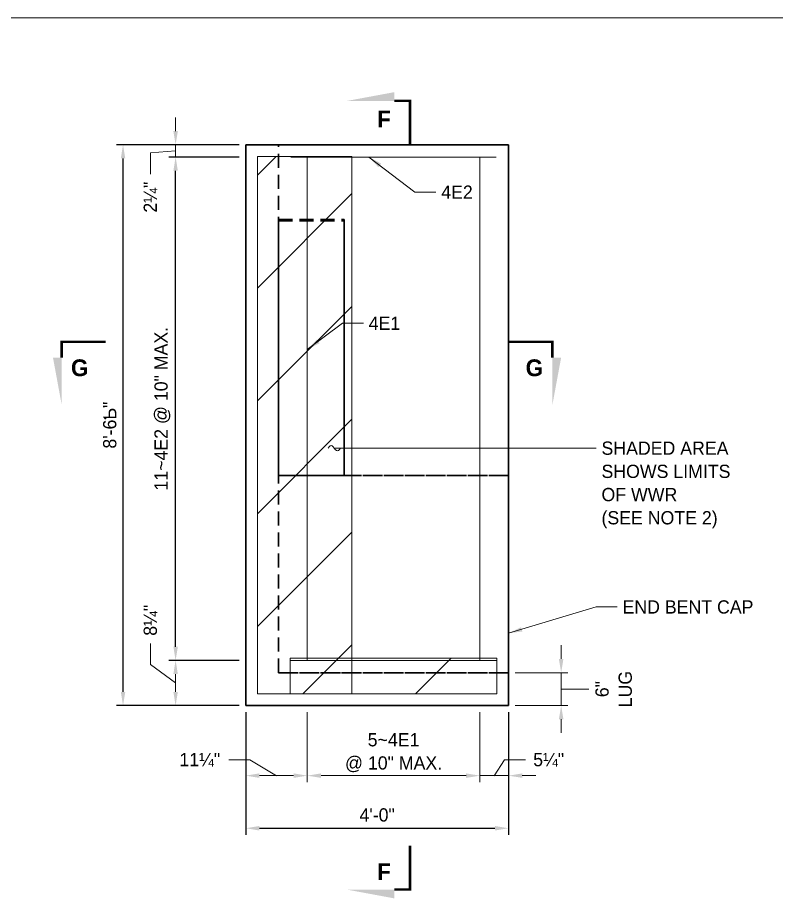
# Model space of a CAD drawing. Extents: x -1 to 861, y -26 to 2.
# Drawn here: x 130.54 to 142.09, y -12.44 to 1 of the extents above; entities that cross this region are included whole.
import ezdxf
from ezdxf.enums import TextEntityAlignment as Align

# ---------------------------------------------------------------- set-up
doc = ezdxf.new("R2010")
doc.units = 21
doc.header["$MEASUREMENT"] = 0
doc.linetypes.add('DGN2', pattern=[0.12, 0.08, -0.04])
for name, color, linetype, lineweight in [('Border', 7, 'Continuous', 15), ('Dimension', 7, 'Continuous', 9), ('Leader', 7, 'Continuous', 9), ('Patterning', 1, 'Continuous', 15), ('Rebar', 2, 'Continuous', 15), ('Rebar2', 2, 'Continuous', 15), ('SubStrConc2', 3, 'Continuous', 30), ('SubStrConc2_h', 3, 'DGN2', 30), ('SubStrConc_h', 3, 'DGN2', 30), ('Symbols', 7, 'Continuous', 15), ('TextStructures', 7, 'Continuous', 9)]:
    doc.layers.add(name, color=color, linetype=linetype, lineweight=lineweight)
doc.styles.add('FDOT Structures', font='FDOT.ttf')
doc.styles.add('FDOT Structures Annotation', font='FDOT.ttf')
doc.styles.add('FDOT Structures Views_SectionArrow', font='FDOTBold.ttf')
doc.dimstyles.new('FDOT Structures Note-Arrow 3-8', dxfattribs={"dimtxt": 0.2016, "dimasz": 0.208267, "dimexe": 0.1008, "dimexo": 0.1008, "dimgap": 0.1008, "dimtad": 1, "dimdec": 3, "dimlfac": 12, "dimzin": 15, "dimlunit": 4, "dimtxsty": 'FDOT Structures Annotation', "dimcen": 2.5, "dimclrd": 256, "dimclre": 256, "dimclrt": 256, "dimazin": 3, "dimtfac": 0.7, "dimtmove": 0, "dimatfit": 1, "dimtfill": 1, "dimfrac": 1, "dimlwd": -1, "dimlwe": -1})
pattern_1 = [(45, (0, 0), (-0.858166, 0.858166), [])]

# ---------------------------------------------------------------- blocks, each defined once
blk = doc.blocks.new('_CLOSEDFILLED')
at = {"layer": 'Dimension'}
blk.add_solid([(-1, 0.164), (0, 0), (-1, -0.164)], dxfattribs=at)
blk = doc.blocks.new('*D120')
at = {"layer": 'Dimension'}
for p, q in [((134.015, -9.565), (134.015, -10.632)), ((134.952, -9.565), (134.952, -10.632)), ((134.223, -10.531), (134.744, -10.531))]:
    blk.add_line(p, q, dxfattribs=at)
at = {"layer": 'Dimension', "xscale": 0.20826666666666666, "yscale": 0.20826666666666666, "rotation": 180}
blk.add_blockref('_CLOSEDFILLED', (134.015, -10.531), dxfattribs=at)
at = {"layer": 'Dimension', "xscale": 0.20826666666666666, "yscale": 0.20826666666666666}
blk.add_blockref('_CLOSEDFILLED', (134.952, -10.531), dxfattribs=at)
blk = doc.blocks.new('*D121')
at = {"layer": 'Dimension'}
for p, q in [((134.952, -9.565), (134.952, -10.632)), ((137.577, -9.565), (137.577, -10.632)), ((135.161, -10.531), (137.369, -10.531))]:
    blk.add_line(p, q, dxfattribs=at)
at = {"layer": 'Dimension', "xscale": 0.20826666666666666, "yscale": 0.20826666666666666, "rotation": 180}
blk.add_blockref('_CLOSEDFILLED', (134.952, -10.531), dxfattribs=at)
at = {"layer": 'Dimension', "xscale": 0.20826666666666666, "yscale": 0.20826666666666666}
blk.add_blockref('_CLOSEDFILLED', (137.577, -10.531), dxfattribs=at)
blk = doc.blocks.new('*D122')
at = {"layer": 'Dimension'}
for p, q in [((137.577, -9.565), (137.577, -10.632)), ((138.015, -9.565), (138.015, -10.632)), ((137.369, -10.531), (137.161, -10.531)), ((137.577, -10.531), (138.015, -10.531)), ((138.223, -10.531), (138.431, -10.531))]:
    blk.add_line(p, q, dxfattribs=at)
at = {"layer": 'Dimension', "xscale": 0.20826666666666666, "yscale": 0.20826666666666666}
blk.add_blockref('_CLOSEDFILLED', (137.577, -10.531), dxfattribs=at)
at = {"layer": 'Dimension', "xscale": 0.20826666666666666, "yscale": 0.20826666666666666, "rotation": 180}
blk.add_blockref('_CLOSEDFILLED', (138.015, -10.531), dxfattribs=at)
blk = doc.blocks.new('*D124')
at = {"layer": 'Dimension'}
for p, q in [((133.914, -8.777), (132.847, -8.777)), ((132.948, -9.256), (132.948, -8.985)), ((133.914, -9.465), (132.847, -9.465))]:
    blk.add_line(p, q, dxfattribs=at)
at = {"layer": 'Dimension', "xscale": 0.20826666666666666, "yscale": 0.20826666666666666}
for p, rotation in [((132.948, -8.777), 90), ((132.948, -9.465), -90.00000000000001)]:
    blk.add_blockref('_CLOSEDFILLED', p, dxfattribs=dict(at, rotation=rotation))
blk = doc.blocks.new('*D126')
at = {"layer": 'Dimension'}
for p, q in [((132.948, -0.725), (132.948, -0.517)), ((133.914, -0.933), (132.847, -0.933)), ((132.948, -1.121), (132.948, -0.933)), ((133.914, -1.121), (132.847, -1.121)), ((132.948, -1.329), (132.948, -1.537))]:
    blk.add_line(p, q, dxfattribs=at)
at = {"layer": 'Dimension', "xscale": 0.20826666666666666, "yscale": 0.20826666666666666}
for p, rotation in [((132.948, -0.933), -90.00000000000001), ((132.948, -1.121), 90)]:
    blk.add_blockref('_CLOSEDFILLED', p, dxfattribs=dict(at, rotation=rotation))
blk = doc.blocks.new('*D128')
at = {"layer": 'Dimension'}
for p, q in [((138.815, -8.756), (138.815, -8.548)), ((138.116, -8.965), (138.916, -8.965)), ((138.815, -9.465), (138.815, -8.965)), ((138.116, -9.465), (138.916, -9.465)), ((138.815, -9.673), (138.815, -9.881))]:
    blk.add_line(p, q, dxfattribs=at)
at = {"layer": 'Dimension', "xscale": 0.20826666666666666, "yscale": 0.20826666666666666}
for p, rotation in [((138.815, -8.965), -90.00000000000001), ((138.815, -9.465), 90)]:
    blk.add_blockref('_CLOSEDFILLED', p, dxfattribs=dict(at, rotation=rotation))

msp = doc.modelspace()

# ---------------------------------------------------------------- hatches: boundary and pattern name
at = {"layer": 'Patterning'}
h = msp.add_hatch(dxfattribs=at)
h.set_pattern_fill('ANSI31', color=256, scale=2.133333)
h.set_pattern_definition(pattern_1)
h.paths.add_polyline_path([(134.191911, -9.287602), (135.629411, -9.287602), (135.629411, -1.110417), (134.191911, -1.110417)])
h = msp.add_hatch(dxfattribs=at)
h.set_pattern_fill('ANSI31', color=256, scale=2.133333)
h.set_pattern_definition(pattern_1)
h.paths.add_polyline_path([(134.691888, -9.287602), (137.837744, -9.287602), (137.837744, -8.745936), (134.691888, -8.745936)])

# ---------------------------------------------------------------- linework, layer by layer
at = {"layer": 'Dimension'}
for points in [[(132.565117, -8.5198), (132.565117, -8.8398), (132.948157, -9.120936)], [(139.234817, -9.214686), (138.814833, -9.214686)], [(133.757437, -10.289433), (134.077437, -10.289433), (134.483575, -10.531353)], [(138.27222, -10.289433), (137.95222, -10.289433), (137.79608, -10.531353)]]:
    msp.add_lwpolyline(points, dxfattribs=at)
at = {"layer": 'Leader'}
for points in [[(135.889411, -1.120833), (136.589411, -1.654167), (136.909411, -1.654167)], [(134.952327, -4.04901), (135.485661, -3.64901), (135.805661, -3.64901)], [(135.269411, -5.54901), (135.284967, -5.52801), (135.300522, -5.512637), (135.316078, -5.50701), (135.331633, -5.512637), (135.347189, -5.52801), (135.362745, -5.54901), (135.3783, -5.57001), (135.393856, -5.585383), (135.409411, -5.59101), (135.424967, -5.585383), (135.440522, -5.57001), (135.456078, -5.54901)], [(135.362745, -5.54901), (139.348167, -5.54901)], [(138.014833, -8.364686), (139.348167, -7.964686), (139.668167, -7.964686)]]:
    msp.add_lwpolyline(points, dxfattribs=at)
for points in [[(135.889411, -1.120833), (136.07611, -1.219442), (136.034037, -1.274662)], [(134.952327, -4.04901), (135.098114, -3.896281), (135.139767, -3.951819)], [(138.014833, -8.364686), (138.204342, -8.271594), (138.224291, -8.338089)]]:
    msp.add_solid(points, dxfattribs=at)
at = {"layer": 'Rebar'}
for points in [[(134.702326, -1.120833), (137.827326, -1.120833)], [(134.952327, -8.777186), (134.952327, -1.120833)], [(137.577327, -8.777186), (137.577327, -1.120833)], [(134.702326, -8.777186), (137.827326, -8.777186)]]:
    msp.add_lwpolyline(points, dxfattribs=at)
at = {"layer": 'Rebar2'}
for points in [[(134.191911, -9.287602), (135.629411, -9.287602), (135.629411, -1.110417), (134.191911, -1.110417)], [(134.691888, -9.287602), (137.837744, -9.287602), (137.837744, -8.745936), (134.691888, -8.745936)]]:
    msp.add_lwpolyline(points, close=True, dxfattribs=at)
at = {"layer": 'SubStrConc2'}
for points in [[(134.014833, -0.933333), (134.014823, -0.933333)], [(134.014823, -9.464686), (134.014823, -0.933333)], [(134.014823, -0.933333), (134.014833, -0.933333)], [(134.014833, -9.464686), (134.014833, -0.933333)], [(134.014833, -0.933333), (138.014833, -0.933333)], [(138.014833, -9.464686), (138.014833, -0.933333)], [(134.014833, -9.464686), (134.014823, -9.464686)], [(134.014823, -9.464686), (134.014833, -9.464686)], [(134.014833, -9.464686), (138.014833, -9.464686)]]:
    msp.add_lwpolyline(points, dxfattribs=at)
at = {"layer": 'SubStrConc2_h', "ltscale": 2.666667}
for points in [[(134.514819, -8.964686), (134.514819, -0.933333)], [(134.514823, -8.964686), (134.514823, -0.933333)]]:
    msp.add_lwpolyline(points, dxfattribs=at)
at = {"layer": 'SubStrConc_h', "ltscale": 2.666667}
for points in [[(134.514798, -2.071378), (134.514819, -2.091378)], [(134.514798, -5.964686), (134.514798, -2.071378)], [(134.514798, -2.071378), (135.514798, -2.071378)], [(134.514819, -2.091378), (134.514819, -5.964686)], [(134.514819, -2.091378), (135.514819, -2.091378)], [(135.514798, -5.964686), (135.514798, -2.071378)], [(135.514798, -2.071378), (135.514819, -2.091378)], [(135.514819, -2.091378), (135.514819, -5.964686)], [(134.514798, -8.964686), (134.514798, -5.964686)], [(138.014798, -5.964686), (134.514798, -5.964686)], [(135.514798, -5.964686), (134.514798, -5.964686)], [(134.514819, -8.964686), (134.514819, -5.964686)], [(134.514819, -5.964686), (138.014819, -5.964686)], [(134.514819, -5.964686), (135.514819, -5.964686)], [(138.014798, -8.964686), (134.514798, -8.964686)], [(134.514819, -8.964686), (138.014819, -8.964686)], [(134.514819, -8.964686), (138.014819, -8.964686)], [(134.514823, -8.964686), (138.014823, -8.964686)]]:
    msp.add_lwpolyline(points, dxfattribs=at)
at = {"layer": 'Symbols', "const_width": 0.037333}
for points in [[(136.514819, -0.933333), (136.514819, -0.266667), (136.274819, -0.266667)], [(138.014833, -3.930115), (138.6815, -3.930115), (138.6815, -4.170115)], [(136.514819, -11.59802), (136.514819, -12.264686), (136.274819, -12.264686)]]:
    msp.add_lwpolyline(points, dxfattribs=at)
at = {"layer": 'Symbols'}
for points in [[(136.274819, -0.266667), (135.554819, -0.266667), (136.274819, -0.133333)], [(131.214823, -4.170115), (131.214823, -4.890115), (131.08149, -4.170115)], [(138.6815, -4.170115), (138.6815, -4.890115), (138.814833, -4.170115)], [(136.274819, -12.264686), (135.554819, -12.264686), (136.274819, -12.39802)]]:
    msp.add_solid(points, dxfattribs=at)

# ---------------------------------------------------------------- texts
at = {"layer": 'Dimension', "char_height": 0.2016, "attachment_point": 5, "rotation": 90, "line_spacing_factor": 1.05, "style": 'FDOT Structures Annotation', "bg_fill": 3, "box_fill_scale": 1.1, "bg_fill_color": 0}
for s, insert in [('8¼"', (132.565117, -8.167604)), ('6"\\PLUG', (139.614833, -9.214686))]:
    msp.add_mtext(s, dxfattribs=dict(at, insert=insert))
at = {"layer": 'Dimension', "insert": (133.315933, -10.289433), "char_height": 0.2016, "attachment_point": 5, "line_spacing_factor": 1.05, "style": 'FDOT Structures Annotation', "bg_fill": 3, "box_fill_scale": 1.1, "bg_fill_color": 0}
msp.add_mtext('11¼"', dxfattribs=at)
at = {"layer": 'TextStructures', "style": 'FDOT Structures Views_SectionArrow'}
for s, p in [('F', (136.118819, -0.5408)), ('G', (131.488957, -4.326115)), ('G', (138.407367, -4.326115)), ('F', (136.118819, -11.990553))]:
    msp.add_text(s, height=0.256, dxfattribs=at).set_placement(p, align=Align.MIDDLE_CENTER)
at = {"layer": 'TextStructures', "style": 'FDOT Structures'}
for s, p in [('4E2', (136.990051, -1.654167)), ('4E1', (135.886301, -3.64901)), ('END BENT CAP', (139.748807, -7.964686))]:
    msp.add_text(s, height=0.2016, dxfattribs=at).set_placement(p, align=Align.MIDDLE_LEFT)
at = {"layer": 'TextStructures', "insert": (139.428807, -5.44821), "char_height": 0.2016, "attachment_point": 1, "line_spacing_factor": 1.05, "style": 'FDOT Structures'}
msp.add_mtext('SHADED AREA\\PSHOWS LIMITS\\POF WWR\\P(SEE NOTE 2)', dxfattribs=at)

# ---------------------------------------------------------------- dimensions: what is measured, and where the dimension line sits
at = {"layer": 'Dimension'}
for base, p1, p2, picture, middle in [((134.014823, -10.531353), (134.014823, -9.464686), (134.952327, -9.464686), '*D120', (134.483575, -10.531353)), ((134.952327, -10.531353), (134.952327, -9.464686), (137.577327, -9.464686), '*D121', (136.264827, -10.531353)), ((137.577327, -10.531353), (137.577327, -9.464686), (138.014833, -9.464686), '*D122', (137.79608, -10.531353))]:
    dim = msp.add_linear_dim(base=base, p1=p1, p2=p2, text=' ', dimstyle='FDOT Structures Note-Arrow 3-8', dxfattribs=at)
    dim.commit()
    dim.dimension.update_dxf_attribs({"geometry": picture, "text_midpoint": middle})

# ---------------------------------------------------------------- next in the draw order: texts
at = {"layer": 'Dimension', "char_height": 0.2016, "attachment_point": 5, "line_spacing_factor": 1.05, "style": 'FDOT Structures Annotation', "bg_fill": 3, "box_fill_scale": 1.1, "bg_fill_color": 0}
for s, insert in [('5~4E1\\P@ 10" MAX.', (136.264827, -10.181577)), ('5¼"', (138.624415, -10.289433))]:
    msp.add_mtext(s, dxfattribs=dict(at, insert=insert))

# ---------------------------------------------------------------- next in the draw order: dimensions: what is measured, and where the dimension line sits
at = {"layer": 'Dimension'}
msp.add_linear_dim(base=(134.014823, -11.331353), p1=(134.014823, -9.464686), p2=(138.014833, -9.464686), text='4\'-0"', dimstyle='FDOT Structures Note-Arrow 3-8', dxfattribs=at).render()

# ---------------------------------------------------------------- next in the draw order: dimensions: what is measured, and where the dimension line sits
dim = msp.add_linear_dim(base=(138.814833, -9.464686), p1=(138.014833, -9.464686), p2=(138.014833, -8.964686), angle=90, text=' ', dimstyle='FDOT Structures Note-Arrow 3-8', override={"dimtad": 4}, dxfattribs=at)
dim.commit()
dim.dimension.update_dxf_attribs({"geometry": '*D128', "text_midpoint": (138.814833, -9.214686)})
dim = msp.add_linear_dim(base=(132.948157, -9.464686), p1=(134.014823, -9.464686), p2=(134.014823, -8.777186), angle=90, text=' ', dimstyle='FDOT Structures Note-Arrow 3-8', dxfattribs=at)
dim.commit()
dim.dimension.update_dxf_attribs({"geometry": '*D124', "text_midpoint": (132.948157, -9.120936)})

# ---------------------------------------------------------------- next in the draw order: dimensions: what is measured, and where the dimension line sits
msp.add_linear_dim(base=(132.948157, -8.777186), p1=(134.014823, -8.777186), p2=(134.014823, -1.120833), angle=90, text='11~4E2 @ 10" MAX.', dimstyle='FDOT Structures Note-Arrow 3-8', dxfattribs=at).render()

# ---------------------------------------------------------------- next in the draw order: linework, layer by layer
msp.add_lwpolyline([(132.565117, -1.37822), (132.565117, -1.05822), (132.948157, -1.027083)], dxfattribs=at)

# ---------------------------------------------------------------- next in the draw order: texts
at = {"layer": 'Dimension', "insert": (132.565117, -1.730415), "char_height": 0.2016, "attachment_point": 5, "rotation": 90, "line_spacing_factor": 1.05, "style": 'FDOT Structures Annotation', "bg_fill": 3, "box_fill_scale": 1.1, "bg_fill_color": 0}
msp.add_mtext('2¼"', dxfattribs=at)

# ---------------------------------------------------------------- next in the draw order: dimensions: what is measured, and where the dimension line sits
at = {"layer": 'Dimension'}
dim = msp.add_linear_dim(base=(132.948157, -1.120833), p1=(134.014823, -1.120833), p2=(134.014823, -0.933333), angle=90, text=' ', dimstyle='FDOT Structures Note-Arrow 3-8', dxfattribs=at)
dim.commit()
dim.dimension.update_dxf_attribs({"geometry": '*D126', "text_midpoint": (132.948157, -1.027083)})

# ---------------------------------------------------------------- next in the draw order: dimensions: what is measured, and where the dimension line sits
msp.add_linear_dim(base=(132.148157, -9.464686), p1=(134.014823, -9.464686), p2=(134.014823, -0.933333), angle=90, text='8\'-6Ƅ"', dimstyle='FDOT Structures Note-Arrow 3-8', dxfattribs=at).render()

# ---------------------------------------------------------------- next in the draw order: linework, layer by layer
at = {"layer": 'Border'}
msp.add_lwpolyline([(119, -25.666667), (155.235434, -25.666667), (155.235434, 1), (119, 1)], close=True, dxfattribs=at)
at = {"layer": 'Symbols', "const_width": 0.037333}
msp.add_lwpolyline([(131.88149, -3.930115), (131.214823, -3.930115), (131.214823, -4.170115)], dxfattribs=at)

doc.saveas('drawing.dxf')
